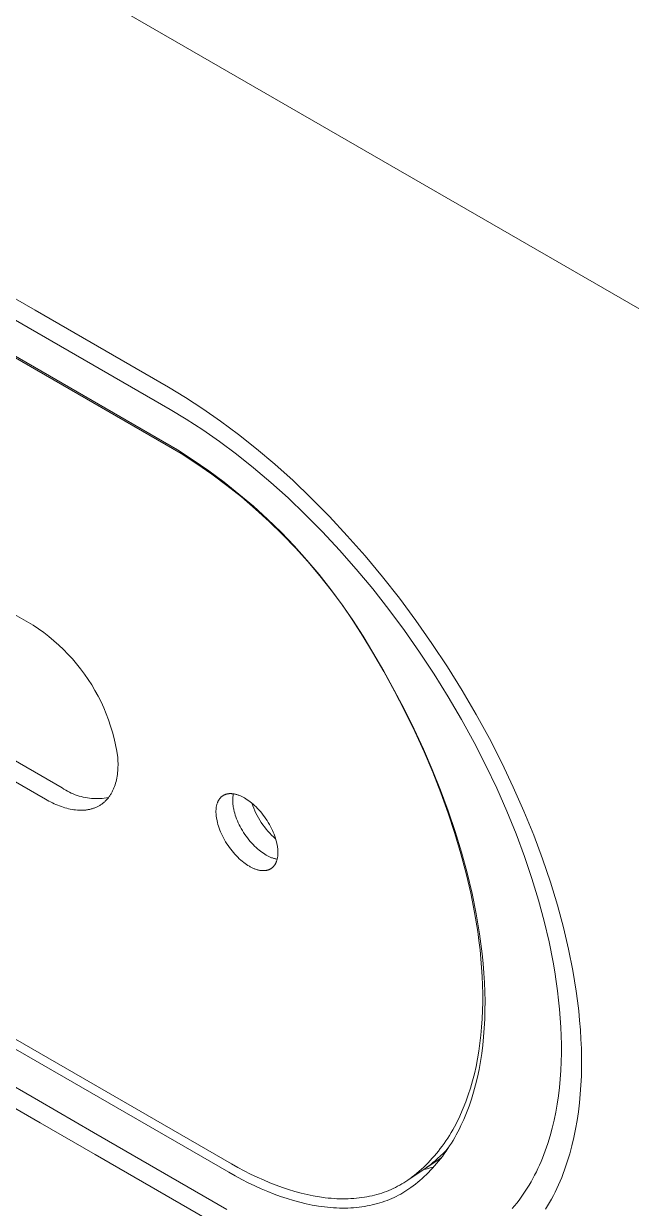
# Model space of a CAD drawing. Header units: inches. Extents: x -8 to 201, y -1 to 136.
# Drawn here: x 162.493 to 163.471, y 60.115 to 62.022 of the extents above; entities that cross this region are included whole.
import ezdxf

# ---------------------------------------------------------------- set-up
doc = ezdxf.new("R2010")
doc.units = ezdxf.units.IN
doc.layers.add('ZANO_R', color=7, linetype='Continuous', lineweight=0)

msp = doc.modelspace()

# ---------------------------------------------------------------- linework, layer by layer
at = {"layer": 'ZANO_R'}
for p, q in [((139.2675, 75.54418), (184.06622, 49.67963)), ((162.74042, 61.3362), (160.62902, 62.55522)), ((162.74654, 61.32981), (160.63513, 62.54883)), ((162.5169, 60.28794), (159.57101, 61.98875)), ((160.93498, 61.96154), (162.50797, 61.05337)), ((159.57355, 61.95296), (162.51944, 60.25215)), ((162.55487, 60.79152), (160.98188, 61.69969)), ((162.52783, 60.77346), (160.95484, 61.68162)), ((162.51155, 61.5606), (162.42298, 61.61173)), ((162.42552, 61.57594), (162.51409, 61.5248)), ((162.7262, 61.43667), (162.51155, 61.5606)), ((162.51409, 61.5248), (162.72874, 61.40088)), ((162.75365, 61.42017), (162.7262, 61.43667)), ((162.78163, 61.40203), (162.75365, 61.42017)), ((160.71158, 61.39157), (162.82298, 60.17255)), ((160.71628, 61.40518), (162.82768, 60.18616)), ((162.72874, 61.40088), (162.75474, 61.38525)), ((162.81006, 61.38222), (162.78163, 61.40203)), ((162.75474, 61.38525), (162.78125, 61.36806)), ((162.83886, 61.36074), (162.81006, 61.38222)), ((162.78125, 61.36806), (162.80818, 61.3493)), ((162.86794, 61.33759), (162.83886, 61.36074)), ((162.76605, 61.31957), (162.74042, 61.3362)), ((162.80818, 61.3493), (162.83547, 61.32895)), ((162.89721, 61.31277), (162.86794, 61.33759)), ((162.7716, 61.31356), (162.74654, 61.32981)), ((162.79113, 61.30212), (162.76605, 61.31957)), ((162.79612, 61.2965), (162.7716, 61.31356)), ((162.83547, 61.32895), (162.86302, 61.30701)), ((162.92655, 61.28633), (162.89721, 61.31277)), ((162.81562, 61.28386), (162.79113, 61.30212)), ((162.82007, 61.27864), (162.79612, 61.2965)), ((162.86302, 61.30701), (162.89074, 61.2835)), ((162.83951, 61.26481), (162.81562, 61.28386)), ((162.84342, 61.26002), (162.82007, 61.27864)), ((162.89074, 61.2835), (162.91854, 61.25845)), ((162.95586, 61.2583), (162.92655, 61.28633)), ((162.86276, 61.245), (162.83951, 61.26481)), ((162.86616, 61.24064), (162.84342, 61.26002)), ((162.91854, 61.25845), (162.94631, 61.2319)), ((162.98503, 61.22874), (162.95586, 61.2583)), ((162.88535, 61.22443), (162.86276, 61.245)), ((162.88825, 61.22053), (162.86616, 61.24064)), ((162.90726, 61.20313), (162.88535, 61.22443)), ((162.90967, 61.19971), (162.88825, 61.22053)), ((162.94631, 61.2319), (162.97394, 61.20389)), ((163.01393, 61.19772), (162.98503, 61.22874)), ((162.92846, 61.18114), (162.90726, 61.20313)), ((162.9304, 61.1782), (162.90967, 61.19971)), ((162.97394, 61.20389), (163.00132, 61.17451)), ((163.04244, 61.16532), (163.01393, 61.19772)), ((162.94893, 61.15846), (162.92846, 61.18114)), ((162.95041, 61.15602), (162.9304, 61.1782)), ((163.00132, 61.17451), (163.02833, 61.14381)), ((163.07044, 61.13165), (163.04244, 61.16532)), ((162.96865, 61.13512), (162.94893, 61.15846)), ((162.9697, 61.13321), (162.95041, 61.15602)), ((163.02833, 61.14381), (163.05486, 61.11192)), ((162.9876, 61.11116), (162.96865, 61.13512)), ((162.98822, 61.10978), (162.9697, 61.13321)), ((163.09782, 61.09681), (163.07044, 61.13165)), ((163.00576, 61.08659), (162.9876, 61.11116)), ((163.00598, 61.08575), (162.98822, 61.10978)), ((163.05486, 61.11192), (163.08079, 61.07891)), ((163.0231, 61.06144), (163.00576, 61.08659)), ((163.02293, 61.06116), (163.00598, 61.08575)), ((163.12445, 61.06094), (163.09782, 61.09681)), ((163.08079, 61.07891), (163.10602, 61.04493)), ((162.50797, 61.05337), (162.51667, 61.0476)), ((162.51667, 61.0476), (162.52517, 61.04153)), ((163.03908, 61.03603), (163.02293, 61.06116)), ((163.03961, 61.03573), (163.0231, 61.06144)), ((163.10602, 61.04493), (163.13042, 61.01008)), ((163.15021, 61.02415), (163.12445, 61.06094)), ((162.52517, 61.04153), (162.53346, 61.03518)), ((162.53346, 61.03518), (162.54151, 61.02853)), ((162.54151, 61.02853), (162.54934, 61.02162)), ((163.0544, 61.01038), (163.03908, 61.03603)), ((163.05528, 61.0095), (163.03961, 61.03573)), ((162.54934, 61.02162), (162.55692, 61.01443)), ((162.55692, 61.01443), (162.56424, 61.00699)), ((162.56424, 61.00699), (162.57131, 60.9993)), ((163.0726, 60.97906), (163.0544, 61.01038)), ((163.07265, 60.97967), (163.05528, 61.0095)), ((163.13042, 61.01008), (163.15391, 60.97451)), ((163.175, 60.9866), (163.15021, 61.02415)), ((162.57131, 60.9993), (162.5781, 60.99137)), ((162.5781, 60.99137), (162.58462, 60.98321)), ((162.58462, 60.98321), (162.59085, 60.97483)), ((162.59085, 60.97483), (162.59678, 60.96624)), ((163.09009, 60.94723), (163.0726, 60.97906)), ((163.08952, 60.94911), (163.07265, 60.97967)), ((163.15391, 60.97451), (163.17638, 60.93835)), ((163.19872, 60.94844), (163.175, 60.9866)), ((162.59678, 60.96624), (162.60241, 60.95744)), ((162.60241, 60.95744), (162.60774, 60.94846)), ((163.10582, 60.91791), (163.08952, 60.94911)), ((162.60774, 60.94846), (162.61275, 60.9393)), ((162.61275, 60.9393), (162.61744, 60.92997)), ((162.61744, 60.92997), (162.62181, 60.92048)), ((163.10679, 60.91498), (163.09009, 60.94723)), ((163.17638, 60.93835), (163.19775, 60.90176)), ((163.22128, 60.90981), (163.19872, 60.94844)), ((162.62181, 60.92048), (162.62584, 60.91085)), ((162.62584, 60.91085), (162.62954, 60.90109)), ((163.12147, 60.88612), (163.10582, 60.91791)), ((163.12266, 60.88239), (163.10679, 60.91498)), ((162.62954, 60.90109), (162.6329, 60.8912)), ((163.19775, 60.90176), (163.21793, 60.86488)), ((163.24258, 60.87088), (163.22128, 60.90981)), ((162.6329, 60.8912), (162.63591, 60.8812)), ((162.63591, 60.8812), (162.63858, 60.8711)), ((163.1364, 60.85383), (163.12147, 60.88612)), ((163.13761, 60.84958), (163.12266, 60.88239)), ((162.63858, 60.8711), (162.6409, 60.86092)), ((162.6409, 60.86092), (162.64286, 60.85066)), ((163.15053, 60.82111), (163.1364, 60.85383)), ((163.21793, 60.86488), (163.23686, 60.82786)), ((163.26256, 60.83181), (163.24258, 60.87088)), ((162.64286, 60.85066), (162.64446, 60.84034)), ((162.64446, 60.84034), (162.64465, 60.83726)), ((162.64465, 60.83726), (162.64478, 60.83418)), ((163.15159, 60.81662), (163.13761, 60.84958)), ((162.64415, 60.8161), (162.64381, 60.81318)), ((162.64443, 60.81905), (162.64415, 60.8161)), ((162.64464, 60.82203), (162.64443, 60.81905)), ((162.64477, 60.82503), (162.64464, 60.82203)), ((162.64484, 60.82806), (162.64477, 60.82503)), ((162.64478, 60.83418), (162.64484, 60.83111)), ((162.64484, 60.83111), (162.64484, 60.82806)), ((163.16379, 60.78807), (163.15053, 60.82111)), ((163.16456, 60.78364), (163.15159, 60.81662)), ((163.23686, 60.82786), (163.25448, 60.79085)), ((163.28116, 60.79274), (163.26256, 60.83181)), ((162.64012, 60.79655), (162.63923, 60.79396)), ((162.64093, 60.7992), (162.64012, 60.79655)), ((162.64166, 60.8019), (162.64093, 60.7992)), ((162.64231, 60.80465), (162.64166, 60.8019)), ((162.64288, 60.80745), (162.64231, 60.80465)), ((162.64338, 60.8103), (162.64288, 60.80745)), ((162.64381, 60.81318), (162.64338, 60.8103)), ((162.55771, 60.78967), (162.55487, 60.79152)), ((162.56061, 60.78791), (162.55771, 60.78967)), ((162.56358, 60.78625), (162.56061, 60.78791)), ((162.56659, 60.78469), (162.56358, 60.78625)), ((162.56966, 60.78324), (162.56659, 60.78469)), ((162.57277, 60.78188), (162.56966, 60.78324)), ((162.57593, 60.78064), (162.57277, 60.78188)), ((162.57913, 60.7795), (162.57593, 60.78064)), ((162.58237, 60.77847), (162.57913, 60.7795)), ((162.58563, 60.77754), (162.58237, 60.77847)), ((162.58893, 60.77673), (162.58563, 60.77754)), ((162.63079, 60.77769), (162.63004, 60.77667)), ((162.63152, 60.77873), (162.63079, 60.77769)), ((162.63223, 60.77979), (162.63152, 60.77873)), ((162.63292, 60.78087), (162.63223, 60.77979)), ((162.6336, 60.78197), (162.63292, 60.78087)), ((162.63425, 60.78309), (162.6336, 60.78197)), ((162.63488, 60.78422), (162.63425, 60.78309)), ((162.6355, 60.78538), (162.63488, 60.78422)), ((162.63609, 60.78656), (162.6355, 60.78538)), ((162.63666, 60.78775), (162.63609, 60.78656)), ((162.63722, 60.78896), (162.63666, 60.78775)), ((162.63775, 60.79018), (162.63722, 60.78896)), ((162.63826, 60.79142), (162.63775, 60.79018)), ((162.63876, 60.79268), (162.63826, 60.79142)), ((162.63923, 60.79396), (162.63876, 60.79268)), ((162.81096, 60.77692), (162.81132, 60.77724)), ((162.81132, 60.77724), (162.81169, 60.77755)), ((162.81169, 60.77755), (162.81207, 60.77786)), ((162.81207, 60.77786), (162.81245, 60.77815)), ((162.81245, 60.77815), (162.81284, 60.77844)), ((162.81284, 60.77844), (162.81324, 60.77871)), ((162.81324, 60.77871), (162.81364, 60.77898)), ((162.81364, 60.77898), (162.81405, 60.77923)), ((162.81405, 60.77923), (162.81447, 60.77948)), ((162.81447, 60.77948), (162.81489, 60.77971)), ((162.81489, 60.77971), (162.81532, 60.77994)), ((162.81532, 60.77994), (162.81575, 60.78015)), ((162.81575, 60.78015), (162.81619, 60.78036)), ((162.81619, 60.78036), (162.81664, 60.78055)), ((162.81664, 60.78055), (162.81709, 60.78074)), ((162.81709, 60.78074), (162.81755, 60.78091)), ((162.81755, 60.78091), (162.81802, 60.78108)), ((162.81802, 60.78108), (162.81849, 60.78123)), ((162.81849, 60.78123), (162.81896, 60.78138)), ((162.81896, 60.78138), (162.81944, 60.78151)), ((162.81944, 60.78151), (162.81992, 60.78164)), ((162.81992, 60.78164), (162.82041, 60.78175)), ((162.82041, 60.78175), (162.82091, 60.78185)), ((162.82091, 60.78185), (162.82141, 60.78195)), ((162.82141, 60.78195), (162.82191, 60.78203)), ((162.82191, 60.78203), (162.82242, 60.7821)), ((162.82242, 60.7821), (162.82293, 60.78216)), ((162.82293, 60.78216), (162.82345, 60.78222)), ((162.82345, 60.78222), (162.82397, 60.78226)), ((162.82397, 60.78226), (162.82449, 60.78229)), ((162.82449, 60.78229), (162.82502, 60.78231)), ((162.82502, 60.78231), (162.82555, 60.78232)), ((162.82555, 60.78232), (162.82608, 60.78232)), ((162.82608, 60.78232), (162.82662, 60.78232)), ((162.82662, 60.78232), (162.82716, 60.7823)), ((162.82716, 60.7823), (162.8277, 60.78227)), ((162.8277, 60.78227), (162.82825, 60.78223)), ((162.82825, 60.78223), (162.82935, 60.78213)), ((162.82935, 60.78213), (162.83046, 60.78199)), ((162.83012, 60.77868), (162.82989, 60.77703)), ((162.8304, 60.78032), (162.83012, 60.77868)), ((162.83075, 60.78195), (162.8304, 60.78032)), ((162.83046, 60.78199), (162.83157, 60.78181)), ((162.83157, 60.78181), (162.83269, 60.78159)), ((162.83269, 60.78159), (162.83382, 60.78134)), ((162.83382, 60.78134), (162.83495, 60.78106)), ((162.83495, 60.78106), (162.83609, 60.78074)), ((162.83609, 60.78074), (162.83722, 60.78039)), ((162.83722, 60.78039), (162.83836, 60.78)), ((162.83836, 60.78), (162.8395, 60.77959)), ((162.8395, 60.77959), (162.84064, 60.77914)), ((162.84064, 60.77914), (162.84177, 60.77867)), ((162.84177, 60.77867), (162.8429, 60.77817)), ((162.8429, 60.77817), (162.84403, 60.77764)), ((162.84403, 60.77764), (162.84515, 60.77709)), ((162.84515, 60.77709), (162.84627, 60.77651)), ((163.1761, 60.75479), (163.16379, 60.78807)), ((163.17647, 60.75074), (163.16456, 60.78364)), ((163.25448, 60.79085), (163.27074, 60.754)), ((163.29833, 60.75384), (163.28116, 60.79274)), ((162.53064, 60.77187), (162.52783, 60.77346)), ((162.53346, 60.77034), (162.53064, 60.77187)), ((162.5363, 60.76887), (162.53346, 60.77034)), ((162.53916, 60.76746), (162.5363, 60.76887)), ((162.54203, 60.76611), (162.53916, 60.76746)), ((162.54491, 60.76484), (162.54203, 60.76611)), ((162.5478, 60.76363), (162.54491, 60.76484)), ((162.55069, 60.7625), (162.5478, 60.76363)), ((162.55359, 60.76144), (162.55069, 60.7625)), ((162.55649, 60.76046), (162.55359, 60.76144)), ((162.55938, 60.75957), (162.55649, 60.76046)), ((162.56227, 60.75875), (162.55938, 60.75957)), ((162.56515, 60.75803), (162.56227, 60.75875)), ((162.56802, 60.75739), (162.56515, 60.75803)), ((162.59225, 60.77603), (162.58893, 60.77673)), ((162.5956, 60.77545), (162.59225, 60.77603)), ((162.59896, 60.77497), (162.5956, 60.77545)), ((162.60234, 60.77461), (162.59896, 60.77497)), ((162.60572, 60.77436), (162.60234, 60.77461)), ((162.60419, 60.75831), (162.60298, 60.75794)), ((162.60538, 60.7587), (162.60419, 60.75831)), ((162.60656, 60.75912), (162.60538, 60.7587)), ((162.60912, 60.77423), (162.60572, 60.77436)), ((162.60773, 60.75957), (162.60656, 60.75912)), ((162.60888, 60.76004), (162.60773, 60.75957)), ((162.61002, 60.76053), (162.60888, 60.76004)), ((162.61251, 60.77421), (162.60912, 60.77423)), ((162.61114, 60.76106), (162.61002, 60.76053)), ((162.61225, 60.76161), (162.61114, 60.76106)), ((162.61334, 60.76218), (162.61225, 60.76161)), ((162.6159, 60.77431), (162.61251, 60.77421)), ((162.61441, 60.76278), (162.61334, 60.76218)), ((162.61547, 60.76341), (162.61441, 60.76278)), ((162.61652, 60.76406), (162.61547, 60.76341)), ((162.61929, 60.77452), (162.6159, 60.77431)), ((162.61754, 60.76473), (162.61652, 60.76406)), ((162.61855, 60.76543), (162.61754, 60.76473)), ((162.61954, 60.76615), (162.61855, 60.76543)), ((162.62267, 60.77484), (162.61929, 60.77452)), ((162.62052, 60.7669), (162.61954, 60.76615)), ((162.62148, 60.76767), (162.62052, 60.7669)), ((162.62241, 60.76847), (162.62148, 60.76767)), ((162.62334, 60.76929), (162.62241, 60.76847)), ((162.62604, 60.77528), (162.62267, 60.77484)), ((162.62424, 60.77013), (162.62334, 60.76929)), ((162.62512, 60.771), (162.62424, 60.77013)), ((162.62599, 60.77189), (162.62512, 60.771)), ((162.62684, 60.7728), (162.62599, 60.77189)), ((162.62939, 60.77583), (162.62604, 60.77528)), ((162.62766, 60.77373), (162.62684, 60.7728)), ((162.62847, 60.77469), (162.62766, 60.77373)), ((162.62926, 60.77567), (162.62847, 60.77469)), ((162.63004, 60.77667), (162.62926, 60.77567)), ((162.80267, 60.75737), (162.80278, 60.75853)), ((162.80278, 60.75853), (162.80292, 60.75968)), ((162.80292, 60.75968), (162.80309, 60.76081)), ((162.80309, 60.76081), (162.80328, 60.76193)), ((162.80328, 60.76193), (162.80351, 60.76303)), ((162.80351, 60.76303), (162.80377, 60.76411)), ((162.80377, 60.76411), (162.80405, 60.76517)), ((162.80405, 60.76517), (162.80437, 60.76621)), ((162.80437, 60.76621), (162.80472, 60.76723)), ((162.80472, 60.76723), (162.8049, 60.76773)), ((162.8049, 60.76773), (162.8051, 60.76822)), ((162.8051, 60.76822), (162.8053, 60.76871)), ((162.8053, 60.76871), (162.80551, 60.76919)), ((162.80551, 60.76919), (162.80573, 60.76967)), ((162.80573, 60.76967), (162.80595, 60.77014)), ((162.80595, 60.77014), (162.80619, 60.7706)), ((162.80619, 60.7706), (162.80643, 60.77105)), ((162.80643, 60.77105), (162.80667, 60.7715)), ((162.80667, 60.7715), (162.80693, 60.77194)), ((162.80693, 60.77194), (162.8072, 60.77237)), ((162.8072, 60.77237), (162.80747, 60.7728)), ((162.80747, 60.7728), (162.80775, 60.77321)), ((162.80775, 60.77321), (162.80804, 60.77362)), ((162.80804, 60.77362), (162.80833, 60.77402)), ((162.80833, 60.77402), (162.80863, 60.77441)), ((162.80863, 60.77441), (162.80894, 60.7748)), ((162.80894, 60.7748), (162.80926, 60.77517)), ((162.80926, 60.77517), (162.80959, 60.77554)), ((162.80959, 60.77554), (162.80992, 60.7759)), ((162.80992, 60.7759), (162.81026, 60.77625)), ((162.81026, 60.77625), (162.81061, 60.77659)), ((162.81061, 60.77659), (162.81096, 60.77692)), ((162.82954, 60.77206), (162.82953, 60.77039)), ((162.82953, 60.77039), (162.82959, 60.76873)), ((162.8296, 60.77372), (162.82954, 60.77206)), ((162.82959, 60.76873), (162.8297, 60.76707)), ((162.82971, 60.77538), (162.8296, 60.77372)), ((162.8297, 60.76707), (162.8298, 60.76584)), ((162.82989, 60.77703), (162.82971, 60.77538)), ((162.8298, 60.76584), (162.82992, 60.76459)), ((162.82992, 60.76459), (162.83007, 60.76332)), ((162.83007, 60.76332), (162.83025, 60.76202)), ((162.83025, 60.76202), (162.83046, 60.76069)), ((162.83046, 60.76069), (162.83069, 60.75935)), ((162.83069, 60.75935), (162.83124, 60.75659)), ((162.84627, 60.77651), (162.84738, 60.77591)), ((162.84738, 60.77591), (162.84848, 60.77528)), ((162.84848, 60.77528), (162.8507, 60.77395)), ((162.8507, 60.77395), (162.85297, 60.77248)), ((162.85297, 60.77248), (162.85527, 60.77088)), ((162.85527, 60.77088), (162.8576, 60.76914)), ((162.8576, 60.76914), (162.85995, 60.76727)), ((162.85995, 60.76727), (162.86231, 60.76526)), ((162.86172, 60.76285), (162.8603, 60.76697)), ((162.86328, 60.75879), (162.86172, 60.76285)), ((162.86231, 60.76526), (162.86469, 60.76312)), ((162.86497, 60.75477), (162.86328, 60.75879)), ((162.86469, 60.76312), (162.86706, 60.76086)), ((162.86706, 60.76086), (162.86942, 60.75846)), ((162.86942, 60.75846), (162.87176, 60.75596)), ((162.57088, 60.75684), (162.56802, 60.75739)), ((162.57372, 60.75639), (162.57088, 60.75684)), ((162.57654, 60.75603), (162.57372, 60.75639)), ((162.57934, 60.75576), (162.57654, 60.75603)), ((162.58072, 60.75567), (162.57934, 60.75576)), ((162.58211, 60.7556), (162.58072, 60.75567)), ((162.58348, 60.75555), (162.58211, 60.7556)), ((162.58485, 60.75553), (162.58348, 60.75555)), ((162.58621, 60.75554), (162.58485, 60.75553)), ((162.58756, 60.75557), (162.58621, 60.75554)), ((162.5889, 60.75562), (162.58756, 60.75557)), ((162.59023, 60.7557), (162.5889, 60.75562)), ((162.59156, 60.75581), (162.59023, 60.7557)), ((162.59287, 60.75594), (162.59156, 60.75581)), ((162.59417, 60.7561), (162.59287, 60.75594)), ((162.59547, 60.75629), (162.59417, 60.7561)), ((162.59675, 60.7565), (162.59547, 60.75629)), ((162.59802, 60.75673), (162.59675, 60.7565)), ((162.59928, 60.757), (162.59802, 60.75673)), ((162.60052, 60.75728), (162.59928, 60.757)), ((162.60176, 60.7576), (162.60052, 60.75728)), ((162.60298, 60.75794), (162.60176, 60.7576)), ((162.80251, 60.75383), (162.80254, 60.75502)), ((162.80251, 60.75263), (162.80251, 60.75383)), ((162.80254, 60.75143), (162.80251, 60.75263)), ((162.80254, 60.75502), (162.80259, 60.7562)), ((162.80259, 60.75022), (162.80254, 60.75143)), ((162.80259, 60.7562), (162.80267, 60.75737)), ((162.80266, 60.74901), (162.80259, 60.75022)), ((162.80276, 60.74778), (162.80266, 60.74901)), ((162.80289, 60.74653), (162.80276, 60.74778)), ((162.80304, 60.74525), (162.80289, 60.74653)), ((162.80321, 60.74395), (162.80304, 60.74525)), ((162.80342, 60.74263), (162.80321, 60.74395)), ((162.80365, 60.74128), (162.80342, 60.74263)), ((162.8042, 60.73852), (162.80365, 60.74128)), ((162.83124, 60.75659), (162.83191, 60.75375)), ((162.83191, 60.75375), (162.83269, 60.75083)), ((162.83269, 60.75083), (162.8336, 60.74785)), ((162.8336, 60.74785), (162.83463, 60.74482)), ((162.83463, 60.74482), (162.83578, 60.74173)), ((162.83578, 60.74173), (162.83705, 60.73861)), ((162.8668, 60.75082), (162.86497, 60.75477)), ((162.86877, 60.74694), (162.8668, 60.75082)), ((162.87087, 60.74312), (162.86877, 60.74694)), ((162.8731, 60.73938), (162.87087, 60.74312)), ((162.87176, 60.75596), (162.87406, 60.75333)), ((162.87546, 60.73572), (162.8731, 60.73938)), ((162.87406, 60.75333), (162.87633, 60.75061)), ((162.87633, 60.75061), (162.87854, 60.74779)), ((162.87854, 60.74779), (162.88069, 60.74489)), ((162.88069, 60.74489), (162.88278, 60.74192)), ((162.88278, 60.74192), (162.88478, 60.73888)), ((163.18741, 60.72139), (163.1761, 60.75479)), ((163.18727, 60.71801), (163.17647, 60.75074)), ((163.27074, 60.754), (163.28562, 60.71744)), ((163.31403, 60.71525), (163.29833, 60.75384)), ((162.80487, 60.73568), (162.8042, 60.73852)), ((162.80566, 60.73277), (162.80487, 60.73568)), ((162.80656, 60.72979), (162.80566, 60.73277)), ((162.80759, 60.72675), (162.80656, 60.72979)), ((162.80874, 60.72367), (162.80759, 60.72675)), ((162.81001, 60.72054), (162.80874, 60.72367)), ((162.8114, 60.7174), (162.81001, 60.72054)), ((162.83705, 60.73861), (162.83844, 60.73547)), ((162.83844, 60.73547), (162.83994, 60.73231)), ((162.83994, 60.73231), (162.84156, 60.72914)), ((162.84156, 60.72914), (162.84328, 60.726)), ((162.84328, 60.726), (162.8451, 60.72287)), ((162.8451, 60.72287), (162.84702, 60.71979)), ((162.87794, 60.73214), (162.87546, 60.73572)), ((162.88054, 60.72865), (162.87794, 60.73214)), ((162.88326, 60.72525), (162.88054, 60.72865)), ((162.8861, 60.72194), (162.88326, 60.72525)), ((162.88478, 60.73888), (162.8867, 60.73579)), ((162.88905, 60.71874), (162.8861, 60.72194)), ((162.8867, 60.73579), (162.88853, 60.73267)), ((162.88853, 60.73267), (162.89025, 60.72952)), ((162.89025, 60.72952), (162.89187, 60.72636)), ((162.89187, 60.72636), (162.89337, 60.7232)), ((162.89337, 60.7232), (162.89476, 60.72005)), ((162.89476, 60.72005), (162.89603, 60.71693)), ((163.19765, 60.68797), (163.18741, 60.72139)), ((162.8129, 60.71424), (162.8114, 60.7174)), ((162.81452, 60.71108), (162.8129, 60.71424)), ((162.81624, 60.70793), (162.81452, 60.71108)), ((162.81807, 60.70481), (162.81624, 60.70793)), ((162.81998, 60.70172), (162.81807, 60.70481)), ((162.82199, 60.69868), (162.81998, 60.70172)), ((162.84702, 60.71979), (162.84903, 60.71675)), ((162.84903, 60.71675), (162.85111, 60.71377)), ((162.85111, 60.71377), (162.85326, 60.71087)), ((162.85326, 60.71087), (162.85548, 60.70805)), ((162.85548, 60.70805), (162.85774, 60.70533)), ((162.85774, 60.70533), (162.86005, 60.70271)), ((162.86005, 60.70271), (162.86239, 60.7002)), ((162.89211, 60.71564), (162.88905, 60.71874)), ((162.89527, 60.71264), (162.89211, 60.71564)), ((162.89854, 60.70976), (162.89527, 60.71264)), ((162.89603, 60.71693), (162.89718, 60.71385)), ((162.89718, 60.71385), (162.89821, 60.71081)), ((162.89821, 60.71081), (162.89911, 60.70783)), ((162.89911, 60.70783), (162.8999, 60.70492)), ((162.8999, 60.70492), (162.90057, 60.70208)), ((162.90057, 60.70208), (162.90112, 60.69932)), ((163.19693, 60.68556), (163.18727, 60.71801)), ((163.28562, 60.71744), (163.29908, 60.68131)), ((163.32824, 60.67711), (163.31403, 60.71525)), ((162.82407, 60.69571), (162.82199, 60.69868)), ((162.82623, 60.6928), (162.82407, 60.69571)), ((162.82844, 60.68999), (162.82623, 60.6928)), ((162.83071, 60.68726), (162.82844, 60.68999)), ((162.83301, 60.68464), (162.83071, 60.68726)), ((162.83535, 60.68213), (162.83301, 60.68464)), ((162.83771, 60.67974), (162.83535, 60.68213)), ((162.86239, 60.7002), (162.86475, 60.69781)), ((162.86475, 60.69781), (162.86712, 60.69554)), ((162.86712, 60.69554), (162.86949, 60.6934)), ((162.86949, 60.6934), (162.87186, 60.6914)), ((162.87186, 60.6914), (162.87421, 60.68952)), ((162.87421, 60.68952), (162.87654, 60.68779)), ((162.87654, 60.68779), (162.87884, 60.68618)), ((162.87884, 60.68618), (162.8811, 60.68472)), ((162.8811, 60.68472), (162.88332, 60.68338)), ((162.88332, 60.68338), (162.88441, 60.68277)), ((162.88441, 60.68277), (162.8855, 60.68218)), ((162.8855, 60.68218), (162.8866, 60.68161)), ((162.90112, 60.69932), (162.90135, 60.69797)), ((162.90135, 60.69797), (162.90155, 60.69665)), ((162.90155, 60.69665), (162.90173, 60.69535)), ((162.90173, 60.69535), (162.90188, 60.69407)), ((162.90198, 60.68207), (162.90185, 60.68092)), ((162.90188, 60.69407), (162.90201, 60.69282)), ((162.90209, 60.68323), (162.90198, 60.68207)), ((162.90201, 60.69282), (162.9021, 60.69159)), ((162.90217, 60.6844), (162.90209, 60.68323)), ((162.9021, 60.69159), (162.90218, 60.69038)), ((162.90223, 60.68558), (162.90217, 60.6844)), ((162.90218, 60.69038), (162.90223, 60.68917)), ((162.90223, 60.68917), (162.90225, 60.68797)), ((162.90225, 60.68677), (162.90223, 60.68558)), ((162.90225, 60.68797), (162.90225, 60.68677)), ((163.20544, 60.6535), (163.19693, 60.68556)), ((163.20676, 60.65464), (163.19765, 60.68797)), ((162.84008, 60.67748), (162.83771, 60.67974)), ((162.84245, 60.67534), (162.84008, 60.67748)), ((162.84482, 60.67333), (162.84245, 60.67534)), ((162.84717, 60.67146), (162.84482, 60.67333)), ((162.8495, 60.66972), (162.84717, 60.67146)), ((162.8518, 60.66812), (162.8495, 60.66972)), ((162.85406, 60.66665), (162.8518, 60.66812)), ((162.85629, 60.66532), (162.85406, 60.66665)), ((162.85739, 60.66469), (162.85629, 60.66532)), ((162.8585, 60.66409), (162.85739, 60.66469)), ((162.85961, 60.66351), (162.8585, 60.66409)), ((162.86074, 60.66296), (162.85961, 60.66351)), ((162.86186, 60.66243), (162.86074, 60.66296)), ((162.8866, 60.68161), (162.8877, 60.68106)), ((162.8877, 60.68106), (162.88881, 60.68054)), ((162.88881, 60.68054), (162.88992, 60.68004)), ((162.88992, 60.68004), (162.89104, 60.67957)), ((162.89104, 60.67957), (162.89216, 60.67913)), ((162.89216, 60.67913), (162.89328, 60.67872)), ((162.8927, 60.66274), (162.89232, 60.66245)), ((162.89307, 60.66304), (162.8927, 60.66274)), ((162.89344, 60.66336), (162.89307, 60.66304)), ((162.89328, 60.67872), (162.89439, 60.67834)), ((162.89381, 60.66368), (162.89344, 60.66336)), ((162.89416, 60.66401), (162.89381, 60.66368)), ((162.89451, 60.66435), (162.89416, 60.66401)), ((162.89439, 60.67834), (162.89551, 60.67799)), ((162.89485, 60.6647), (162.89451, 60.66435)), ((162.89518, 60.66506), (162.89485, 60.6647)), ((162.89551, 60.66542), (162.89518, 60.66506)), ((162.89551, 60.67799), (162.89663, 60.67767)), ((162.89582, 60.6658), (162.89551, 60.66542)), ((162.89613, 60.66618), (162.89582, 60.6658)), ((162.89644, 60.66658), (162.89613, 60.66618)), ((162.89673, 60.66698), (162.89644, 60.66658)), ((162.89663, 60.67767), (162.89775, 60.67738)), ((162.89702, 60.66739), (162.89673, 60.66698)), ((162.8973, 60.6678), (162.89702, 60.66739)), ((162.89757, 60.66823), (162.8973, 60.6678)), ((162.89784, 60.66866), (162.89757, 60.66823)), ((162.89775, 60.67738), (162.89886, 60.67712)), ((162.89809, 60.6691), (162.89784, 60.66866)), ((162.89834, 60.66955), (162.89809, 60.6691)), ((162.89858, 60.67), (162.89834, 60.66955)), ((162.89882, 60.67046), (162.89858, 60.67)), ((162.89904, 60.67093), (162.89882, 60.67046)), ((162.89886, 60.67712), (162.89996, 60.6769)), ((162.89926, 60.6714), (162.89904, 60.67093)), ((162.89947, 60.67189), (162.89926, 60.6714)), ((162.89967, 60.67237), (162.89947, 60.67189)), ((162.89986, 60.67287), (162.89967, 60.67237)), ((162.90005, 60.67337), (162.89986, 60.67287)), ((162.89996, 60.6769), (162.90106, 60.67672)), ((162.9004, 60.67439), (162.90005, 60.67337)), ((162.90072, 60.67543), (162.9004, 60.67439)), ((162.901, 60.67649), (162.90072, 60.67543)), ((162.90126, 60.67757), (162.901, 60.67649)), ((162.90148, 60.67867), (162.90126, 60.67757)), ((162.90168, 60.67979), (162.90148, 60.67867)), ((162.90185, 60.68092), (162.90168, 60.67979)), ((163.29908, 60.68131), (163.31112, 60.64574)), ((163.34095, 60.63956), (163.32824, 60.67711)), ((162.863, 60.66193), (162.86186, 60.66243)), ((162.86413, 60.66146), (162.863, 60.66193)), ((162.86527, 60.66101), (162.86413, 60.66146)), ((162.86641, 60.66059), (162.86527, 60.66101)), ((162.86754, 60.66021), (162.86641, 60.66059)), ((162.86868, 60.65986), (162.86754, 60.66021)), ((162.86982, 60.65954), (162.86868, 60.65986)), ((162.87095, 60.65925), (162.86982, 60.65954)), ((162.87208, 60.659), (162.87095, 60.65925)), ((162.8732, 60.65879), (162.87208, 60.659)), ((162.87431, 60.65861), (162.8732, 60.65879)), ((162.87542, 60.65847), (162.87431, 60.65861)), ((162.87652, 60.65836), (162.87542, 60.65847)), ((162.87707, 60.65833), (162.87652, 60.65836)), ((162.87761, 60.6583), (162.87707, 60.65833)), ((162.87815, 60.65828), (162.87761, 60.6583)), ((162.87869, 60.65827), (162.87815, 60.65828)), ((162.87922, 60.65828), (162.87869, 60.65827)), ((162.87975, 60.65829), (162.87922, 60.65828)), ((162.88028, 60.65831), (162.87975, 60.65829)), ((162.8808, 60.65834), (162.88028, 60.65831)), ((162.88132, 60.65838), (162.8808, 60.65834)), ((162.88184, 60.65843), (162.88132, 60.65838)), ((162.88235, 60.6585), (162.88184, 60.65843)), ((162.88286, 60.65857), (162.88235, 60.6585)), ((162.88336, 60.65865), (162.88286, 60.65857)), ((162.88386, 60.65875), (162.88336, 60.65865)), ((162.88435, 60.65885), (162.88386, 60.65875)), ((162.88484, 60.65896), (162.88435, 60.65885)), ((162.88533, 60.65909), (162.88484, 60.65896)), ((162.88581, 60.65922), (162.88533, 60.65909)), ((162.88628, 60.65936), (162.88581, 60.65922)), ((162.88675, 60.65952), (162.88628, 60.65936)), ((162.88722, 60.65968), (162.88675, 60.65952)), ((162.88767, 60.65986), (162.88722, 60.65968)), ((162.88813, 60.66004), (162.88767, 60.65986)), ((162.88857, 60.66024), (162.88813, 60.66004)), ((162.88901, 60.66044), (162.88857, 60.66024)), ((162.88945, 60.66066), (162.88901, 60.66044)), ((162.88988, 60.66089), (162.88945, 60.66066)), ((162.8903, 60.66112), (162.88988, 60.66089)), ((162.89072, 60.66137), (162.8903, 60.66112)), ((162.89113, 60.66162), (162.89072, 60.66137)), ((162.89153, 60.66189), (162.89113, 60.66162)), ((162.89193, 60.66216), (162.89153, 60.66189)), ((162.89232, 60.66245), (162.89193, 60.66216)), ((163.21277, 60.62191), (163.20544, 60.6535)), ((163.2147, 60.62151), (163.20676, 60.65464)), ((163.31112, 60.64574), (163.32174, 60.61083)), ((163.35216, 60.60271), (163.34095, 60.63956)), ((163.21891, 60.5909), (163.21277, 60.62191)), ((163.2214, 60.5887), (163.2147, 60.62151)), ((163.32174, 60.61083), (163.33094, 60.5767)), ((163.22386, 60.56055), (163.21891, 60.5909)), ((163.22429, 60.57245), (163.2214, 60.5887)), ((163.36187, 60.56669), (163.35216, 60.60271)), ((163.22685, 60.55632), (163.22429, 60.57245)), ((163.33094, 60.5767), (163.33875, 60.54345)), ((163.22589, 60.54565), (163.22386, 60.56055)), ((163.22909, 60.54033), (163.22685, 60.55632)), ((163.37012, 60.53159), (163.36187, 60.56669)), ((163.22763, 60.53094), (163.22589, 60.54565)), ((163.22907, 60.51644), (163.22763, 60.53094)), ((163.23101, 60.52449), (163.22909, 60.54033)), ((163.33875, 60.54345), (163.3452, 60.51115)), ((163.37693, 60.49749), (163.37012, 60.53159)), ((163.23022, 60.50215), (163.22907, 60.51644)), ((163.2326, 60.50882), (163.23101, 60.52449)), ((163.3452, 60.51115), (163.34793, 60.49538)), ((163.23022, 60.50215), (163.23109, 60.48803)), ((163.23385, 60.49332), (163.2326, 60.50882)), ((163.23478, 60.47802), (163.23385, 60.49332)), ((163.34793, 60.49538), (163.35033, 60.47988)), ((163.3798, 60.48085), (163.37693, 60.49749)), ((163.23109, 60.48803), (163.23167, 60.47403)), ((163.23167, 60.47403), (163.23196, 60.46016)), ((163.23538, 60.46291), (163.23478, 60.47802)), ((163.35033, 60.47988), (163.35241, 60.46465)), ((163.38234, 60.46448), (163.3798, 60.48085)), ((163.23196, 60.46016), (163.23196, 60.44643)), ((163.23564, 60.44803), (163.23538, 60.46291)), ((163.35241, 60.46465), (163.35417, 60.44969)), ((163.38453, 60.4484), (163.38234, 60.46448)), ((163.23196, 60.44643), (163.23167, 60.43285)), ((163.23557, 60.43337), (163.23564, 60.44803)), ((163.35417, 60.44969), (163.35563, 60.43503)), ((163.35563, 60.43503), (163.35679, 60.42065)), ((163.3864, 60.43262), (163.38453, 60.4484)), ((163.23108, 60.41945), (163.23019, 60.40622)), ((163.23167, 60.43285), (163.23108, 60.41945)), ((163.23445, 60.40479), (163.23518, 60.41895)), ((163.23518, 60.41895), (163.23557, 60.43337)), ((163.35679, 60.42065), (163.35766, 60.40644)), ((163.38794, 60.41714), (163.3864, 60.43262)), ((163.38916, 60.40196), (163.38794, 60.41714)), ((163.23019, 60.40622), (163.229, 60.39318)), ((163.2334, 60.39088), (163.23445, 60.40479)), ((163.35766, 60.40644), (163.35825, 60.39227)), ((163.39008, 60.38696), (163.38916, 60.40196)), ((163.22751, 60.38034), (163.22572, 60.36772)), ((163.229, 60.39318), (163.22751, 60.38034)), ((163.23033, 60.3639), (163.23203, 60.37725)), ((163.23203, 60.37725), (163.2334, 60.39088)), ((163.35825, 60.39227), (163.35854, 60.37817)), ((163.35854, 60.37817), (163.35854, 60.36414)), ((163.3907, 60.37201), (163.39008, 60.38696)), ((163.22572, 60.36772), (163.22362, 60.35532)), ((163.22832, 60.35084), (163.23033, 60.3639)), ((163.35854, 60.36414), (163.35823, 60.35021)), ((163.39101, 60.35712), (163.3907, 60.37201)), ((163.22123, 60.34316), (163.21853, 60.33124)), ((163.22362, 60.35532), (163.22123, 60.34316)), ((163.22599, 60.33808), (163.22832, 60.35084)), ((163.35823, 60.35021), (163.3576, 60.33637)), ((163.39068, 60.3276), (163.391, 60.34232)), ((163.391, 60.34232), (163.39101, 60.35712)), ((163.21554, 60.31958), (163.21224, 60.30818)), ((163.21853, 60.33124), (163.21554, 60.31958)), ((163.22043, 60.3135), (163.22336, 60.32563)), ((163.22336, 60.32563), (163.22599, 60.33808)), ((163.35666, 60.32266), (163.35538, 60.30908)), ((163.3576, 60.33637), (163.35666, 60.32266)), ((163.39002, 60.313), (163.39068, 60.3276)), ((163.21224, 60.30818), (163.20865, 60.29706)), ((163.21367, 60.2902), (163.21719, 60.30168)), ((163.21719, 60.30168), (163.22043, 60.3135)), ((163.35538, 60.30908), (163.35377, 60.29565)), ((163.38902, 60.29852), (163.39002, 60.313)), ((162.60548, 60.2368), (162.5169, 60.28794)), ((163.20477, 60.28622), (163.2006, 60.27568)), ((163.20865, 60.29706), (163.20477, 60.28622)), ((163.20986, 60.27904), (163.21367, 60.2902)), ((163.35182, 60.28239), (163.34953, 60.26931)), ((163.35377, 60.29565), (163.35182, 60.28239)), ((163.38597, 60.27002), (163.38767, 60.28419)), ((163.38767, 60.28419), (163.38902, 60.29852)), ((163.19614, 60.26543), (163.19381, 60.26042)), ((163.2006, 60.27568), (163.19614, 60.26543)), ((163.20141, 60.25776), (163.20577, 60.26823)), ((163.20577, 60.26823), (163.20986, 60.27904)), ((163.34953, 60.26931), (163.34688, 60.25643)), ((163.38391, 60.25602), (163.38597, 60.27002)), ((162.51944, 60.25215), (162.60802, 60.20101)), ((163.18639, 60.24587), (163.18378, 60.24118)), ((163.18893, 60.25064), (163.18639, 60.24587)), ((163.1914, 60.25549), (163.18893, 60.25064)), ((163.19381, 60.26042), (163.1914, 60.25549)), ((163.19438, 60.2427), (163.19679, 60.24763)), ((163.19679, 60.24763), (163.20141, 60.25776)), ((163.34388, 60.24376), (163.34052, 60.23132)), ((163.34688, 60.25643), (163.34388, 60.24376)), ((163.38149, 60.24221), (163.38391, 60.25602)), ((162.82012, 60.11288), (162.60548, 60.2368)), ((163.17554, 60.22759), (163.17267, 60.22322)), ((163.17835, 60.23204), (163.17554, 60.22759)), ((163.1811, 60.23657), (163.17835, 60.23204)), ((163.18378, 60.24118), (163.1811, 60.23657)), ((163.18141, 60.21936), (163.18413, 60.22385)), ((163.18413, 60.22385), (163.18678, 60.22843)), ((163.18678, 60.22843), (163.18938, 60.2331)), ((163.18938, 60.2331), (163.19191, 60.23786)), ((163.19191, 60.23786), (163.19438, 60.2427)), ((163.34052, 60.23132), (163.3368, 60.21913)), ((163.37553, 60.21524), (163.3787, 60.22861)), ((163.3787, 60.22861), (163.38149, 60.24221)), ((163.16052, 60.20661), (163.15733, 60.20267)), ((163.16365, 60.21064), (163.16052, 60.20661)), ((163.16672, 60.21475), (163.16365, 60.21064)), ((163.16973, 60.21894), (163.16672, 60.21475)), ((163.16826, 60.20307), (163.17244, 60.20733)), ((163.17267, 60.22322), (163.16973, 60.21894)), ((163.16999, 60.20228), (163.17293, 60.20642)), ((163.17244, 60.20733), (163.17651, 60.21169)), ((163.17293, 60.20642), (163.17581, 60.21064)), ((163.17581, 60.21064), (163.17864, 60.21496)), ((163.17864, 60.21496), (163.18141, 60.21936)), ((163.33272, 60.2072), (163.33054, 60.20134)), ((163.3368, 60.21913), (163.33272, 60.2072)), ((163.37199, 60.20211), (163.37553, 60.21524)), ((162.60802, 60.20101), (162.82266, 60.07708)), ((162.82768, 60.18616), (162.83788, 60.18041)), ((163.16308, 60.19445), (163.13851, 60.17803)), ((163.14397, 60.18778), (163.14049, 60.18427)), ((163.1474, 60.19137), (163.14397, 60.18778)), ((163.14547, 60.18316), (163.1488, 60.18576)), ((163.15077, 60.19505), (163.1474, 60.19137)), ((163.1488, 60.18576), (163.14953, 60.18634)), ((163.14953, 60.18634), (163.15233, 60.18862)), ((163.15408, 60.19882), (163.15077, 60.19505)), ((163.15233, 60.18862), (163.15303, 60.1892)), ((163.15303, 60.1892), (163.15583, 60.19157)), ((163.15733, 60.20267), (163.15408, 60.19882)), ((163.15451, 60.18293), (163.15771, 60.18662)), ((163.15583, 60.19157), (163.15673, 60.19235)), ((163.15673, 60.19235), (163.15929, 60.1946)), ((163.15771, 60.18662), (163.16085, 60.1904)), ((163.15929, 60.1946), (163.16039, 60.19559)), ((163.16039, 60.19559), (163.16294, 60.19794)), ((163.16085, 60.1904), (163.16395, 60.19427)), ((163.16294, 60.19794), (163.16398, 60.19892)), ((163.16308, 60.19445), (163.16521, 60.1959)), ((163.16395, 60.19427), (163.167, 60.19823)), ((163.16398, 60.19892), (163.16826, 60.20307)), ((163.167, 60.19823), (163.16999, 60.20228)), ((163.32591, 60.18984), (163.32345, 60.1842)), ((163.32827, 60.19555), (163.32591, 60.18984)), ((163.33054, 60.20134), (163.32827, 60.19555)), ((163.36375, 60.17665), (163.36806, 60.18924)), ((163.36806, 60.18924), (163.37199, 60.20211)), ((162.82298, 60.17255), (162.83342, 60.16667)), ((162.83342, 60.16667), (162.84388, 60.16106)), ((162.83788, 60.18041), (162.84811, 60.17492)), ((162.84811, 60.17492), (162.85836, 60.16971)), ((162.85836, 60.16971), (162.86861, 60.16479)), ((163.13605, 60.17638), (163.11148, 60.15996)), ((163.12224, 60.16807), (163.11843, 60.16509)), ((163.12599, 60.17113), (163.12224, 60.16807)), ((163.1297, 60.17429), (163.12599, 60.17113)), ((163.13335, 60.17753), (163.1297, 60.17429)), ((163.13694, 60.18086), (163.13335, 60.17753)), ((163.13605, 60.17638), (163.13885, 60.1783)), ((163.13693, 60.17698), (163.14226, 60.17816)), ((163.14049, 60.18427), (163.13694, 60.18086)), ((163.13782, 60.16578), (163.14125, 60.16903)), ((163.13885, 60.1783), (163.14161, 60.18028)), ((163.14125, 60.16903), (163.14463, 60.17237)), ((163.14161, 60.18028), (163.14522, 60.18297)), ((163.14226, 60.17816), (163.14755, 60.17951)), ((163.14463, 60.17237), (163.14797, 60.1758)), ((163.14522, 60.18297), (163.14547, 60.18316)), ((163.14755, 60.17951), (163.1528, 60.18101)), ((163.14797, 60.1758), (163.15126, 60.17932)), ((163.15126, 60.17932), (163.15451, 60.18293)), ((163.31554, 60.16775), (163.31272, 60.16243)), ((163.31827, 60.17315), (163.31554, 60.16775)), ((163.32091, 60.17863), (163.31827, 60.17315)), ((163.32345, 60.1842), (163.32091, 60.17863)), ((163.35905, 60.16436), (163.36145, 60.17047)), ((163.36145, 60.17047), (163.36375, 60.17665)), ((162.84388, 60.16106), (162.85436, 60.15573)), ((162.85436, 60.15573), (162.86484, 60.15069)), ((162.86484, 60.15069), (162.87531, 60.14596)), ((162.86861, 60.16479), (162.87885, 60.16016)), ((162.87885, 60.16016), (162.88907, 60.15583)), ((162.88907, 60.15583), (162.89927, 60.15182)), ((162.89927, 60.15182), (162.90943, 60.14812)), ((162.90943, 60.14812), (162.91954, 60.14475)), ((163.08799, 60.14647), (163.09152, 60.14818)), ((163.09152, 60.14818), (163.09499, 60.14996)), ((163.09499, 60.14996), (163.0984, 60.15181)), ((163.0984, 60.15181), (163.10176, 60.15375)), ((163.10176, 60.15375), (163.10505, 60.15575)), ((163.10505, 60.15575), (163.10829, 60.15783)), ((163.10829, 60.15783), (163.11146, 60.15999)), ((163.11146, 60.15999), (163.11458, 60.16221)), ((163.11321, 60.14578), (163.1164, 60.14805)), ((163.11843, 60.16509), (163.11458, 60.16221)), ((163.1164, 60.14805), (163.12007, 60.15079)), ((163.12007, 60.15079), (163.1237, 60.15362)), ((163.1237, 60.15362), (163.12729, 60.15653)), ((163.12729, 60.15653), (163.13084, 60.15953)), ((163.13084, 60.15953), (163.13435, 60.16261)), ((163.13435, 60.16261), (163.13782, 60.16578)), ((163.3068, 60.15204), (163.3037, 60.14698)), ((163.3098, 60.15719), (163.3068, 60.15204)), ((163.31272, 60.16243), (163.3098, 60.15719)), ((163.35128, 60.1465), (163.35397, 60.15237)), ((163.35397, 60.15237), (163.35656, 60.15832)), ((163.35656, 60.15832), (163.35905, 60.16436)), ((162.87531, 60.14596), (162.88577, 60.14153)), ((162.88577, 60.14153), (162.8962, 60.13742)), ((162.8962, 60.13742), (162.90659, 60.13364)), ((162.90659, 60.13364), (162.91693, 60.13019)), ((162.91693, 60.13019), (162.9272, 60.12708)), ((162.91954, 60.14475), (162.92958, 60.1417)), ((162.92958, 60.1417), (162.93956, 60.139)), ((162.93956, 60.139), (162.94945, 60.13664)), ((162.94945, 60.13664), (162.95924, 60.13462)), ((162.95924, 60.13462), (162.96893, 60.13295)), ((162.96893, 60.13295), (162.9785, 60.13164)), ((162.9785, 60.13164), (162.98324, 60.13112)), ((162.98324, 60.13112), (162.98794, 60.13068)), ((162.98794, 60.13068), (162.99262, 60.13033)), ((162.99262, 60.13033), (162.99725, 60.13007)), ((162.99725, 60.13007), (163.00185, 60.12991)), ((163.00185, 60.12991), (163.00641, 60.12983)), ((163.00641, 60.12983), (163.01093, 60.12983)), ((163.01093, 60.12983), (163.01541, 60.12993)), ((163.01541, 60.12993), (163.01985, 60.13012)), ((163.01985, 60.13012), (163.02425, 60.13039)), ((163.02425, 60.13039), (163.0286, 60.13076)), ((163.0286, 60.13076), (163.03291, 60.13121)), ((163.03291, 60.13121), (163.03717, 60.13174)), ((163.03717, 60.13174), (163.04139, 60.13237)), ((163.04139, 60.13237), (163.04556, 60.13308)), ((163.04556, 60.13308), (163.04968, 60.13388)), ((163.04968, 60.13388), (163.05375, 60.13477)), ((163.05375, 60.13477), (163.05776, 60.13573)), ((163.05776, 60.13573), (163.06173, 60.13679)), ((163.06173, 60.13679), (163.06565, 60.13793)), ((163.06565, 60.13793), (163.06951, 60.13915)), ((163.06951, 60.13915), (163.07332, 60.14045)), ((163.07332, 60.14045), (163.07707, 60.14184)), ((163.07707, 60.14184), (163.08077, 60.1433)), ((163.07804, 60.12722), (163.08182, 60.12872)), ((163.08077, 60.1433), (163.08441, 60.14485)), ((163.08182, 60.12872), (163.08554, 60.1303)), ((163.08441, 60.14485), (163.08799, 60.14647)), ((163.08554, 60.1303), (163.08921, 60.13196)), ((163.08921, 60.13196), (163.09282, 60.1337)), ((163.09282, 60.1337), (163.09637, 60.13552)), ((163.09637, 60.13552), (163.09986, 60.13742)), ((163.09986, 60.13742), (163.10329, 60.1394)), ((163.10329, 60.1394), (163.10666, 60.14145)), ((163.10666, 60.14145), (163.10997, 60.14358)), ((163.10997, 60.14358), (163.11321, 60.14578)), ((163.29387, 60.13234), (163.29041, 60.12765)), ((163.29724, 60.13713), (163.29387, 60.13234)), ((163.30051, 60.14201), (163.29724, 60.13713)), ((163.3037, 60.14698), (163.30051, 60.14201)), ((163.33956, 60.12386), (163.34263, 60.12939)), ((163.34263, 60.12939), (163.34561, 60.135)), ((163.34561, 60.135), (163.3485, 60.14071)), ((163.3485, 60.14071), (163.35128, 60.1465)), ((162.9272, 60.12708), (162.9374, 60.12432)), ((162.9374, 60.12432), (162.94752, 60.1219)), ((162.94752, 60.1219), (162.95753, 60.11984)), ((162.95753, 60.11984), (162.96744, 60.11813)), ((162.96744, 60.11813), (162.97723, 60.11679)), ((162.97723, 60.11679), (162.98208, 60.11625)), ((162.98208, 60.11625), (162.98689, 60.11581)), ((162.98689, 60.11581), (162.99167, 60.11545)), ((162.99167, 60.11545), (162.99641, 60.11519)), ((162.99641, 60.11519), (163.00111, 60.11502)), ((163.00111, 60.11502), (163.00577, 60.11493)), ((163.00577, 60.11493), (163.0104, 60.11494)), ((163.0104, 60.11494), (163.01498, 60.11504)), ((163.01498, 60.11504), (163.01952, 60.11523)), ((163.01952, 60.11523), (163.02402, 60.11552)), ((163.02402, 60.11552), (163.02847, 60.11589)), ((163.02847, 60.11589), (163.03288, 60.11635)), ((163.03288, 60.11635), (163.03724, 60.1169)), ((163.03724, 60.1169), (163.04155, 60.11754)), ((163.04155, 60.11754), (163.04581, 60.11827)), ((163.04581, 60.11827), (163.05002, 60.11908)), ((163.05002, 60.11908), (163.05419, 60.11999)), ((163.05419, 60.11999), (163.0583, 60.12098)), ((163.0583, 60.12098), (163.06235, 60.12206)), ((163.06235, 60.12206), (163.06636, 60.12322)), ((163.06636, 60.12322), (163.07031, 60.12447)), ((163.07031, 60.12447), (163.0742, 60.1258)), ((163.0742, 60.1258), (163.07804, 60.12722)), ((163.28323, 60.11856), (163.27951, 60.11416)), ((163.28686, 60.12305), (163.28323, 60.11856)), ((163.29041, 60.12765), (163.28686, 60.12305)), ((163.33312, 60.11308), (163.33639, 60.11842)), ((163.33639, 60.11842), (163.33956, 60.12386))]:
    msp.add_line(p, q, dxfattribs=at)

doc.saveas('drawing.dxf')
